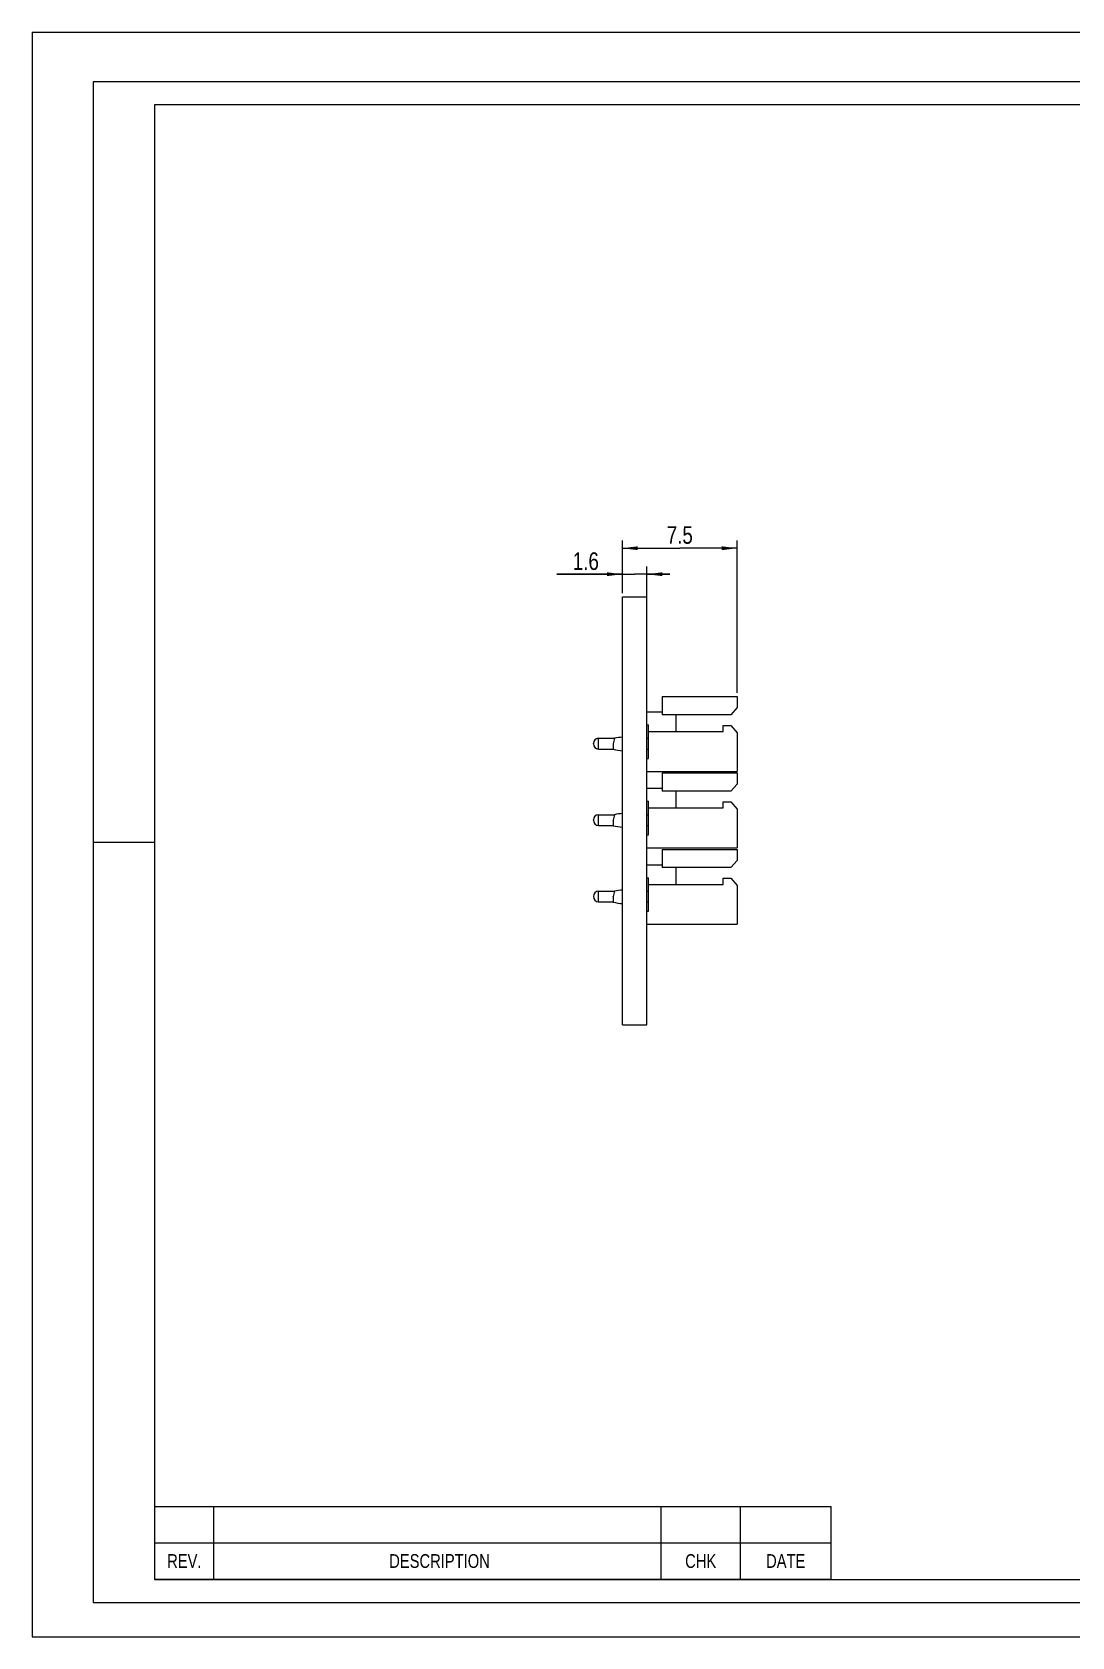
# Model space of a CAD drawing. Header units: millimetres. Extents: x 0 to 148, y 0 to 105.
# Drawn here: x 0 to 68, y 0 to 105 of the extents above; entities that cross this region are included whole.
import ezdxf

# ---------------------------------------------------------------- set-up
doc = ezdxf.new("R2010")
doc.units = ezdxf.units.MM
doc.header["$LTSCALE"] = 8.1675
doc.layers.get('0').update_dxf_attribs({"linetype": 'CONTINUOUS'})
doc.layers.add('9_ALL_COMPONENTS', color=7, linetype='CONTINUOUS')
doc.styles.get("Standard").update_dxf_attribs({"font": 'txt', "width": 0.8})
doc.dimstyles.new('DIMSTYLE_1', dxfattribs={"dimtxt": 1.15, "dimasz": 1, "dimexe": 1, "dimexo": 0.5, "dimgap": 0.575, "dimtad": 1, "dimdsep": 46, "dimtxsty": 'Standard', "dimblk": '_FILLED', "dimblk1": '_FILLED', "dimblk2": '_FILLED', "dimcen": 0.09, "dimazin": 2, "dimtp": 0.01, "dimtm": 0.01, "dimtfac": 1, "dimtofl": 0, "dimtmove": 0, "dimatfit": 3, "dimldrblk": '_FILLED', "dimfxl": 0, "dimtolj": 1, "dimarcsym": 0})

# ---------------------------------------------------------------- blocks, each defined once
blk = doc.blocks.new('_FILLED')
at = {"color": 0, "linetype": 'ByBlock'}
blk.add_solid([(0, 0), (-1, 0.125), (-1, -0.125)], dxfattribs=at)
blk = doc.blocks.new('*D6')
at = {"color": 2, "linetype": 'Continuous'}
for p, q in [((38.62, 68.3), (38.62, 71.73)), ((46.12, 61.77), (46.12, 71.73)), ((38.62, 71.23), (42.37, 71.23)), ((46.12, 71.23), (42.37, 71.23))]:
    blk.add_line(p, q, dxfattribs=at)
at = {"color": 2, "linetype": 'Continuous', "rotation": 180}
blk.add_blockref('_FILLED', (38.62, 71.23), dxfattribs=at)
at = {"color": 2, "linetype": 'Continuous'}
blk.add_blockref('_FILLED', (46.12, 71.23), dxfattribs=at)
at = {"color": 2, "linetype": 'Continuous', "insert": (42.37, 72.67), "char_height": 1.15, "width": 2.76, "attachment_point": 2, "line_spacing_factor": 0.9}
blk.add_mtext('7.5', dxfattribs=at)
blk = doc.blocks.new('*D7')
at = {"color": 2, "linetype": 'Continuous'}
for p, q in [((38.62, 69.53), (34.32, 69.53)), ((34.32, 69.53), (39.42, 69.53)), ((38.62, 68.3), (38.62, 70.03)), ((41.72, 69.53), (39.42, 69.53)), ((40.22, 67.4), (40.22, 70.03)), ((40.22, 69.53), (41.72, 69.53))]:
    blk.add_line(p, q, dxfattribs=at)
blk.add_blockref('_FILLED', (38.62, 69.53), dxfattribs=at)
at = {"color": 2, "linetype": 'Continuous', "rotation": 180}
blk.add_blockref('_FILLED', (40.22, 69.53), dxfattribs=at)
at = {"color": 2, "linetype": 'Continuous', "insert": (37.08, 70.96), "char_height": 1.15, "width": 2.76, "attachment_point": 3, "line_spacing_factor": 0.9}
blk.add_mtext('1.6', dxfattribs=at)

msp = doc.modelspace()

# ---------------------------------------------------------------- linework, layer by layer
at = {"color": 7, "linetype": 'Continuous'}
for p, q in [((0, 105), (0, 0)), ((0, 105), (148.5, 105)), ((4, 101.75), (4, 2.25)), ((146.5, 101.75), (4, 101.75)), ((4, 52), (8, 52)), ((4, 2.25), (146.5, 2.25)), ((0, 0), (148.5, 0))]:
    msp.add_line(p, q, dxfattribs=at)
at = {"color": 1, "linetype": 'Continuous'}
for p, q in [((8, 100.25), (8, 3.75)), ((145, 100.25), (8, 100.25)), ((8, 3.75), (145, 3.75))]:
    msp.add_line(p, q, dxfattribs=at)
at = {"color": 2, "linetype": 'Continuous'}
for p, q in [((8.021, 3.773), (8.021, 8.539)), ((8.021, 8.539), (52.271, 8.539)), ((11.896, 3.773), (11.896, 8.539)), ((41.146, 3.773), (41.146, 8.539)), ((46.333, 3.773), (46.333, 8.539)), ((52.271, 3.773), (52.271, 8.539)), ((8.021, 6.156), (52.271, 6.156)), ((8.021, 3.773), (52.271, 3.773))]:
    msp.add_line(p, q, dxfattribs=at)
at = {"layer": '9_ALL_COMPONENTS', "color": 7, "linetype": 'Continuous'}
for p, q in [((38.618, 40.054), (38.618, 68.054)), ((38.618, 68.054), (40.218, 68.054)), ((40.218, 40.054), (40.218, 68.054)), ((41.218, 61.524), (41.218, 60.334)), ((41.218, 61.524), (46.118, 61.524)), ((46.118, 61.524), (46.118, 60.804)), ((40.218, 60.524), (41.218, 60.524)), ((45.718, 60.334), (41.218, 60.334)), ((42.118, 60.334), (42.118, 59.234)), ((46.118, 60.804), (45.718, 60.334)), ((40.218, 59.674), (40.318, 59.674)), ((40.318, 57.474), (40.318, 59.674)), ((40.318, 59.234), (45.218, 59.234)), ((45.218, 59.234), (45.218, 59.634)), ((45.218, 59.634), (45.718, 59.634)), ((45.718, 59.634), (46.118, 59.157)), ((46.118, 59.157), (46.118, 56.624)), ((36.718, 58.439), (36.718, 58.449)), ((37.063, 58.094), (37.063, 58.794)), ((37.063, 58.794), (38.102, 58.794)), ((37.063, 58.094), (38.018, 58.094)), ((38.018, 58.432), (38.018, 58.434)), ((38.018, 58.424), (38.018, 58.074)), ((40.218, 58.794), (40.318, 58.794)), ((40.218, 58.094), (40.318, 58.094)), ((40.218, 57.474), (40.318, 57.474)), ((40.218, 56.624), (46.118, 56.624)), ((41.218, 56.524), (41.218, 55.334)), ((41.218, 56.524), (46.118, 56.524)), ((46.118, 55.804), (45.718, 55.334)), ((46.118, 56.524), (46.118, 55.804)), ((40.218, 55.524), (41.218, 55.524)), ((40.218, 54.674), (40.318, 54.674)), ((40.318, 52.474), (40.318, 54.674)), ((45.718, 55.334), (41.218, 55.334)), ((42.118, 55.334), (42.118, 54.234)), ((45.218, 54.634), (45.718, 54.634)), ((45.218, 54.234), (45.218, 54.634)), ((45.718, 54.634), (46.118, 54.157)), ((37.063, 53.094), (37.063, 53.794)), ((37.063, 53.794), (38.102, 53.794)), ((40.218, 53.794), (40.318, 53.794)), ((40.318, 54.234), (45.218, 54.234)), ((46.118, 54.157), (46.118, 51.624)), ((36.718, 53.439), (36.718, 53.449)), ((37.063, 53.094), (38.018, 53.094)), ((38.018, 53.432), (38.018, 53.434)), ((38.018, 53.424), (38.018, 53.074)), ((40.218, 53.094), (40.318, 53.094)), ((40.218, 52.474), (40.318, 52.474)), ((40.218, 51.624), (46.118, 51.624)), ((41.218, 51.524), (46.118, 51.524)), ((41.218, 51.524), (41.218, 50.334)), ((46.118, 51.524), (46.118, 50.804)), ((40.218, 50.524), (41.218, 50.524)), ((46.118, 50.804), (45.718, 50.334)), ((40.218, 49.674), (40.318, 49.674)), ((40.318, 47.474), (40.318, 49.674)), ((45.718, 50.334), (41.218, 50.334)), ((42.118, 50.334), (42.118, 49.234)), ((45.218, 49.634), (45.718, 49.634)), ((45.218, 49.234), (45.218, 49.634)), ((45.718, 49.634), (46.118, 49.157)), ((36.718, 48.439), (36.718, 48.449)), ((37.063, 48.794), (38.102, 48.794)), ((37.063, 48.094), (37.063, 48.794)), ((38.018, 48.432), (38.018, 48.434)), ((38.018, 48.424), (38.018, 48.074)), ((40.218, 48.794), (40.318, 48.794)), ((40.318, 49.234), (45.218, 49.234)), ((46.118, 49.157), (46.118, 46.624)), ((37.063, 48.094), (38.018, 48.094)), ((40.218, 48.094), (40.318, 48.094)), ((40.218, 47.474), (40.318, 47.474)), ((40.218, 46.624), (46.118, 46.624)), ((38.618, 40.054), (40.218, 40.054))]:
    msp.add_line(p, q, dxfattribs=at)
for centre, radius, start, end in [((38.818, 55.624), 3.25, 93.52818, 102.73902), ((37.063, 58.449), 0.345, 90, 180), ((37.063, 58.439), 0.345, 180, 270), ((64.256, 52.55), 26.889, 166.57178, 167.35916), ((38.818, 61.224), 3.25, 255.74997, 266.47183), ((37.063, 53.449), 0.345, 90, 180), ((64.256, 47.55), 26.889, 166.57178, 167.35916), ((38.818, 50.624), 3.25, 93.52818, 102.73902), ((37.063, 53.439), 0.345, 180, 270), ((38.818, 56.224), 3.25, 255.74997, 266.47183), ((37.063, 48.449), 0.345, 90, 180), ((37.063, 48.439), 0.345, 180, 270), ((64.256, 42.55), 26.889, 166.57178, 167.35916), ((38.818, 45.624), 3.25, 93.52818, 102.73902), ((38.818, 51.224), 3.25, 255.74997, 266.47183)]:
    msp.add_arc(centre, radius, start, end, dxfattribs=at)
for points in [[(38.017, 58.424), (38.017, 58.426), (38.017, 58.428), (38.017, 58.431), (38.018, 58.432)], [(38.017, 53.424), (38.017, 53.426), (38.017, 53.428), (38.017, 53.431), (38.018, 53.432)], [(38.017, 48.424), (38.017, 48.426), (38.017, 48.428), (38.017, 48.431), (38.018, 48.432)]]:
    msp.add_open_spline(points, degree=3, knots=[0, 0, 0, 0, 0.5009691, 1, 1, 1, 1], dxfattribs=at)

# ---------------------------------------------------------------- texts
at = {"color": 7, "linetype": 'Continuous', "char_height": 0.9, "attachment_point": 2, "line_spacing_factor": 0.9}
for s, insert, width in [('REV.', (9.958, 5.415), 2.88), (' DESCRIPTION', (26.521, 5.415), 8.64), ('CHK', (43.74, 5.415), 2.16), ('DATE', (49.302, 5.415), 2.88)]:
    msp.add_mtext(s, dxfattribs=dict(at, insert=insert, width=width))

# ---------------------------------------------------------------- dimensions: what is measured, and where the dimension line sits
at = {"color": 2, "linetype": 'Continuous'}
for base, p2, picture, middle in [((46.118, 71.231), (46.118, 61.274), '*D6', (42.397, 71.231)), ((40.218, 69.526), (40.218, 66.904), '*D7', (35.815, 69.526))]:
    dim = msp.add_linear_dim(base=base, p1=(38.618, 67.804), p2=p2, dimstyle='DIMSTYLE_1', dxfattribs=at)
    dim.commit()
    dim.dimension.update_dxf_attribs({"geometry": picture, "text_midpoint": middle, "dimtype": 160})

doc.saveas('drawing.dxf')
